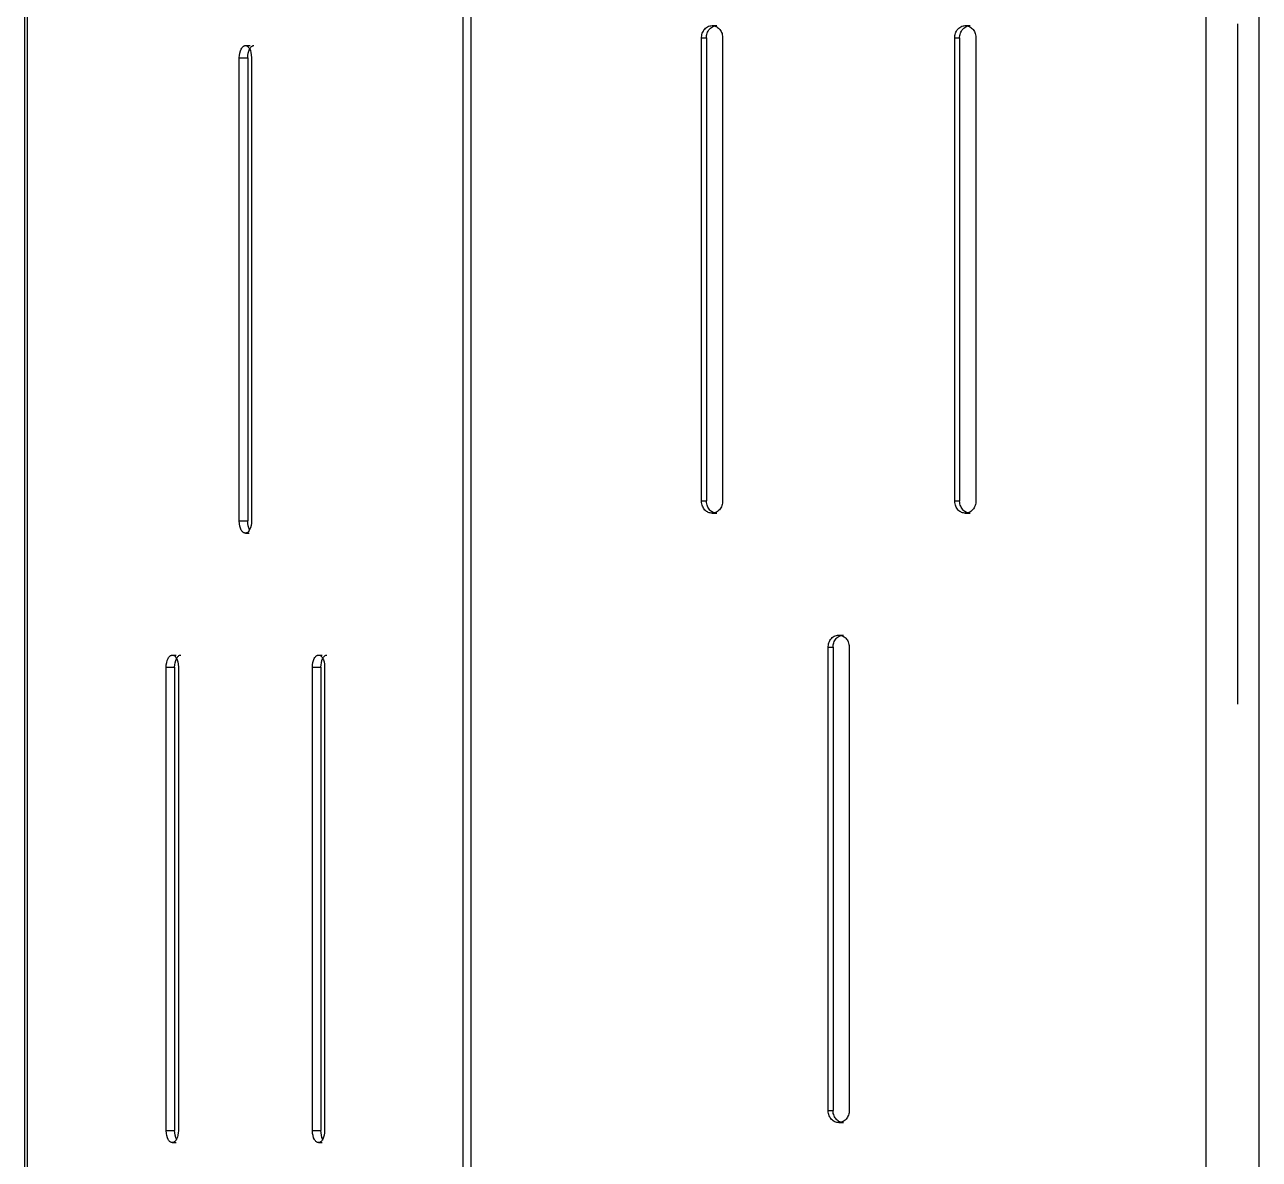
# Model space of a CAD drawing. Header units: millimetres. Extents: x 10366 to 13995, y 24552 to 29685.
# Drawn here: x 12530.9 to 12784.2, y 26584.9 to 26817.6 of the extents above; entities that cross this region are included whole.
import ezdxf

# ---------------------------------------------------------------- set-up
doc = ezdxf.new("R2010")
doc.units = ezdxf.units.MM
doc.header["$LTSCALE"] = 3
doc.layers.add('Default', color=7, linetype='Continuous')

msp = doc.modelspace()

# ---------------------------------------------------------------- linework, layer by layer
at = {"layer": 'Default'}
for p, q in [((12530.92, 26397.16), (12530.92, 27012.67)), ((12531.52, 26397.16), (12531.52, 27012.67)), ((12620.9, 26397.16), (12620.9, 27012.67)), ((12622.55, 26397.16), (12622.55, 27012.67)), ((12773.34, 26397.16), (12773.34, 27012.67)), ((12784.25, 26397.16), (12784.25, 27012.67)), ((12671.96, 26817.42), (12672.96, 26817.42)), ((12723.92, 26817.42), (12724.92, 26817.42)), ((12779.75, 26817.79), (12779.75, 26813.95)), ((12669.8, 26719.92), (12669.8, 26814.92)), ((12669.8, 26814.92), (12670.8, 26814.92)), ((12670.8, 26814.92), (12670.8, 26719.92)), ((12674.13, 26814.92), (12674.13, 26719.92)), ((12721.76, 26719.92), (12721.76, 26814.92)), ((12721.76, 26814.92), (12722.76, 26814.92)), ((12722.76, 26814.92), (12722.76, 26719.92)), ((12726.09, 26814.92), (12726.09, 26719.92)), ((12576.21, 26813.32), (12577.2, 26813.32)), ((12779.75, 26813.95), (12779.75, 26812.99)), ((12779.75, 26812.99), (12779.75, 26809.47)), ((12574.96, 26715.82), (12574.96, 26810.82)), ((12574.96, 26810.82), (12576.69, 26810.82)), ((12576.69, 26810.82), (12576.69, 26715.82)), ((12577.46, 26810.82), (12577.46, 26715.82)), ((12779.75, 26809.47), (12779.75, 26808.51)), ((12779.75, 26808.51), (12779.75, 26804.99)), ((12779.75, 26804.99), (12779.75, 26804.03)), ((12779.75, 26804.03), (12779.75, 26802.75)), ((12779.75, 26802.75), (12779.75, 26801.79)), ((12779.75, 26801.79), (12779.75, 26797.63)), ((12779.75, 26797.63), (12779.75, 26796.35)), ((12779.75, 26796.35), (12779.75, 26795.39)), ((12779.75, 26795.39), (12779.75, 26794.11)), ((12779.75, 26794.11), (12779.75, 26789.63)), ((12779.75, 26789.63), (12779.75, 26787.39)), ((12779.75, 26787.39), (12779.75, 26784.51)), ((12779.75, 26784.51), (12779.75, 26783.55)), ((12779.75, 26783.55), (12779.75, 26780.67)), ((12779.75, 26780.67), (12779.75, 26779.07)), ((12779.75, 26779.07), (12779.75, 26776.19)), ((12779.75, 26776.19), (12779.75, 26773.31)), ((12779.75, 26773.31), (12779.75, 26772.35)), ((12779.75, 26772.35), (12779.75, 26766.27)), ((12779.75, 26766.27), (12779.75, 26764.03)), ((12779.75, 26764.03), (12779.75, 26756.03)), ((12779.75, 26756.03), (12779.75, 26755.07)), ((12779.75, 26755.07), (12779.75, 26702.59)), ((12669.8, 26719.92), (12670.8, 26719.92)), ((12721.76, 26719.92), (12722.76, 26719.92)), ((12574.96, 26715.82), (12576.69, 26715.82)), ((12671.96, 26717.42), (12672.96, 26717.42)), ((12723.92, 26717.42), (12724.92, 26717.42)), ((12576.21, 26713.32), (12576.99, 26713.32)), ((12779.75, 26702.59), (12779.75, 26700.03)), ((12779.75, 26700.03), (12779.75, 26694.27)), ((12779.75, 26694.27), (12779.75, 26688.51)), ((12697.94, 26692.42), (12698.94, 26692.42)), ((12561.21, 26688.32), (12561.99, 26688.32)), ((12591.21, 26688.32), (12591.98, 26688.32)), ((12695.78, 26594.92), (12695.78, 26689.92)), ((12695.78, 26689.92), (12696.78, 26689.92)), ((12696.78, 26689.92), (12696.78, 26594.92)), ((12700.11, 26689.92), (12700.11, 26594.92)), ((12779.75, 26688.51), (12779.75, 26683.39)), ((12559.96, 26590.82), (12559.96, 26685.82)), ((12559.96, 26685.82), (12561.69, 26685.82)), ((12561.69, 26685.82), (12561.69, 26590.82)), ((12562.46, 26685.82), (12562.46, 26590.82)), ((12589.96, 26590.82), (12589.96, 26685.82)), ((12589.96, 26685.82), (12591.69, 26685.82)), ((12591.69, 26685.82), (12591.69, 26590.82)), ((12592.46, 26685.82), (12592.46, 26590.82)), ((12779.75, 26683.39), (12779.75, 26680.19)), ((12779.75, 26680.19), (12779.75, 26678.27)), ((12695.78, 26594.92), (12696.78, 26594.92)), ((12697.94, 26592.42), (12698.94, 26592.42)), ((12559.96, 26590.82), (12561.69, 26590.82)), ((12589.96, 26590.82), (12591.69, 26590.82)), ((12561.21, 26588.32), (12561.99, 26588.32)), ((12591.21, 26588.32), (12591.98, 26588.32))]:
    msp.add_line(p, q, dxfattribs=at)
for points in [[(12669.8, 26814.92, 0), (12669.8, 26814.98, 0), (12669.84, 26815.4, 0), (12669.89, 26815.63, 0), (12669.96, 26815.86, 0), (12670.05, 26816.09, 0), (12670.17, 26816.31, 0), (12670.3, 26816.52, 0), (12670.46, 26816.72, 0), (12670.63, 26816.89, 0), (12670.83, 26817.05, 0), (12671.04, 26817.18, 0), (12671.25, 26817.28, 0), (12671.48, 26817.36, 0), (12671.72, 26817.4, 0), (12671.96, 26817.42, 0)], [(12670.8, 26814.92, 0), (12670.8, 26814.98, 0), (12670.84, 26815.4, 0), (12670.89, 26815.63, 0), (12670.96, 26815.86, 0), (12671.05, 26816.09, 0), (12671.17, 26816.31, 0), (12671.3, 26816.52, 0), (12671.46, 26816.72, 0), (12671.63, 26816.89, 0), (12671.83, 26817.05, 0), (12672.04, 26817.18, 0), (12672.25, 26817.28, 0), (12672.48, 26817.36, 0), (12672.72, 26817.4, 0), (12672.96, 26817.42, 0)], [(12671.96, 26817.42, 0), (12672.16, 26817.41, 0), (12672.35, 26817.38, 0), (12672.54, 26817.33, 0), (12672.74, 26817.25, 0), (12672.92, 26817.16, 0), (12673.09, 26817.05, 0), (12673.26, 26816.92, 0), (12673.42, 26816.77, 0), (12673.57, 26816.6, 0), (12673.7, 26816.41, 0), (12673.82, 26816.21, 0), (12673.92, 26816, 0), (12674, 26815.77, 0), (12674.06, 26815.52, 0), (12674.11, 26815.25, 0), (12674.13, 26814.92, 0)], [(12721.76, 26814.92, 0), (12721.76, 26814.98, 0), (12721.8, 26815.4, 0), (12721.85, 26815.63, 0), (12721.92, 26815.86, 0), (12722.01, 26816.09, 0), (12722.13, 26816.31, 0), (12722.26, 26816.52, 0), (12722.42, 26816.72, 0), (12722.6, 26816.89, 0), (12722.79, 26817.05, 0), (12723, 26817.18, 0), (12723.22, 26817.28, 0), (12723.45, 26817.36, 0), (12723.68, 26817.4, 0), (12723.92, 26817.42, 0)], [(12722.76, 26814.92, 0), (12722.76, 26814.98, 0), (12722.8, 26815.4, 0), (12722.85, 26815.63, 0), (12722.92, 26815.86, 0), (12723.01, 26816.09, 0), (12723.13, 26816.31, 0), (12723.26, 26816.52, 0), (12723.42, 26816.72, 0), (12723.6, 26816.89, 0), (12723.79, 26817.05, 0), (12724, 26817.18, 0), (12724.22, 26817.28, 0), (12724.45, 26817.36, 0), (12724.68, 26817.4, 0), (12724.92, 26817.42, 0)], [(12723.92, 26817.42, 0), (12724.12, 26817.41, 0), (12724.31, 26817.38, 0), (12724.51, 26817.33, 0), (12724.7, 26817.25, 0), (12724.88, 26817.16, 0), (12725.06, 26817.05, 0), (12725.22, 26816.92, 0), (12725.38, 26816.77, 0), (12725.53, 26816.6, 0), (12725.66, 26816.41, 0), (12725.78, 26816.21, 0), (12725.88, 26816, 0), (12725.96, 26815.77, 0), (12726.02, 26815.52, 0), (12726.07, 26815.25, 0), (12726.09, 26814.92, 0)], [(12574.96, 26810.82, 0), (12574.96, 26810.89, 0), (12574.98, 26811.3, 0), (12575.05, 26811.77, 0), (12575.18, 26812.22, 0), (12575.34, 26812.62, 0), (12575.45, 26812.8, 0), (12575.56, 26812.95, 0), (12575.68, 26813.08, 0), (12575.8, 26813.19, 0), (12575.87, 26813.23, 0), (12575.94, 26813.26, 0), (12576, 26813.29, 0), (12576.07, 26813.31, 0), (12576.14, 26813.32, 0), (12576.21, 26813.32, 0)], [(12576.21, 26813.32, 0), (12576.27, 26813.32, 0), (12576.32, 26813.31, 0), (12576.44, 26813.28, 0), (12576.55, 26813.23, 0), (12576.66, 26813.16, 0), (12576.76, 26813.07, 0), (12576.87, 26812.95, 0), (12576.96, 26812.82, 0), (12577.05, 26812.67, 0), (12577.22, 26812.31, 0), (12577.34, 26811.9, 0), (12577.42, 26811.43, 0), (12577.46, 26810.82, 0)], [(12576.69, 26810.82, 0), (12576.72, 26811.31, 0), (12576.79, 26811.76, 0), (12576.9, 26812.19, 0), (12577.05, 26812.57, 0), (12577.14, 26812.73, 0), (12577.24, 26812.88, 0), (12577.34, 26813.01, 0), (12577.45, 26813.12, 0), (12577.57, 26813.21, 0), (12577.69, 26813.27, 0), (12577.75, 26813.29, 0), (12577.82, 26813.31, 0), (12577.88, 26813.32, 0), (12577.94, 26813.32, 0)], [(12671.96, 26717.42, 0), (12671.77, 26717.43, 0), (12671.57, 26717.46, 0), (12671.38, 26717.51, 0), (12671.19, 26717.58, 0), (12671.01, 26717.68, 0), (12670.83, 26717.79, 0), (12670.66, 26717.92, 0), (12670.5, 26718.07, 0), (12670.36, 26718.24, 0), (12670.22, 26718.43, 0), (12670.11, 26718.63, 0), (12670.01, 26718.84, 0), (12669.93, 26719.07, 0), (12669.86, 26719.31, 0), (12669.82, 26719.58, 0), (12669.8, 26719.92, 0)], [(12672.96, 26717.42, 0), (12672.77, 26717.43, 0), (12672.57, 26717.46, 0), (12672.38, 26717.51, 0), (12672.19, 26717.58, 0), (12672.01, 26717.68, 0), (12671.83, 26717.79, 0), (12671.66, 26717.92, 0), (12671.5, 26718.07, 0), (12671.36, 26718.24, 0), (12671.22, 26718.43, 0), (12671.11, 26718.63, 0), (12671.01, 26718.84, 0), (12670.93, 26719.07, 0), (12670.86, 26719.31, 0), (12670.82, 26719.58, 0), (12670.8, 26719.92, 0)], [(12674.13, 26719.92, 0), (12674.13, 26719.86, 0), (12674.09, 26719.44, 0), (12674.04, 26719.21, 0), (12673.97, 26718.98, 0), (12673.87, 26718.74, 0), (12673.76, 26718.52, 0), (12673.62, 26718.31, 0), (12673.47, 26718.12, 0), (12673.29, 26717.94, 0), (12673.1, 26717.79, 0), (12672.89, 26717.66, 0), (12672.67, 26717.56, 0), (12672.44, 26717.48, 0), (12672.2, 26717.43, 0), (12671.96, 26717.42, 0)], [(12723.92, 26717.42, 0), (12723.73, 26717.43, 0), (12723.53, 26717.46, 0), (12723.34, 26717.51, 0), (12723.15, 26717.58, 0), (12722.97, 26717.68, 0), (12722.79, 26717.79, 0), (12722.62, 26717.92, 0), (12722.47, 26718.07, 0), (12722.32, 26718.24, 0), (12722.19, 26718.43, 0), (12722.07, 26718.63, 0), (12721.97, 26718.84, 0), (12721.89, 26719.07, 0), (12721.82, 26719.31, 0), (12721.78, 26719.58, 0), (12721.76, 26719.92, 0)], [(12724.92, 26717.42, 0), (12724.73, 26717.43, 0), (12724.53, 26717.46, 0), (12724.34, 26717.51, 0), (12724.15, 26717.58, 0), (12723.97, 26717.68, 0), (12723.79, 26717.79, 0), (12723.62, 26717.92, 0), (12723.47, 26718.07, 0), (12723.32, 26718.24, 0), (12723.19, 26718.43, 0), (12723.07, 26718.63, 0), (12722.97, 26718.84, 0), (12722.89, 26719.07, 0), (12722.82, 26719.31, 0), (12722.78, 26719.58, 0), (12722.76, 26719.92, 0)], [(12726.09, 26719.92, 0), (12726.09, 26719.86, 0), (12726.05, 26719.44, 0), (12726, 26719.21, 0), (12725.93, 26718.98, 0), (12725.84, 26718.74, 0), (12725.72, 26718.52, 0), (12725.58, 26718.31, 0), (12725.43, 26718.12, 0), (12725.25, 26717.94, 0), (12725.06, 26717.79, 0), (12724.85, 26717.66, 0), (12724.63, 26717.56, 0), (12724.4, 26717.48, 0), (12724.16, 26717.43, 0), (12723.92, 26717.42, 0)], [(12576.21, 26713.32, 0), (12576.16, 26713.33, 0), (12576.1, 26713.33, 0), (12575.99, 26713.36, 0), (12575.88, 26713.42, 0), (12575.77, 26713.49, 0), (12575.66, 26713.58, 0), (12575.56, 26713.69, 0), (12575.46, 26713.83, 0), (12575.37, 26713.97, 0), (12575.21, 26714.33, 0), (12575.08, 26714.75, 0), (12575, 26715.22, 0), (12574.96, 26715.82, 0)], [(12577.46, 26715.82, 0), (12577.46, 26715.76, 0), (12577.44, 26715.35, 0), (12577.37, 26714.88, 0), (12577.25, 26714.43, 0), (12577.08, 26714.02, 0), (12576.98, 26713.85, 0), (12576.87, 26713.69, 0), (12576.75, 26713.56, 0), (12576.62, 26713.46, 0), (12576.55, 26713.42, 0), (12576.49, 26713.38, 0), (12576.42, 26713.36, 0), (12576.35, 26713.34, 0), (12576.28, 26713.33, 0), (12576.21, 26713.32, 0)], [(12577.08, 26714.02, 0), (12576.92, 26714.4, 0), (12576.79, 26714.85, 0), (12576.72, 26715.33, 0), (12576.69, 26715.82, 0)], [(12695.78, 26689.92, 0), (12695.78, 26689.98, 0), (12695.82, 26690.4, 0), (12695.87, 26690.63, 0), (12695.94, 26690.86, 0), (12696.03, 26691.09, 0), (12696.15, 26691.31, 0), (12696.28, 26691.52, 0), (12696.44, 26691.72, 0), (12696.61, 26691.89, 0), (12696.81, 26692.05, 0), (12697.02, 26692.18, 0), (12697.24, 26692.28, 0), (12697.47, 26692.36, 0), (12697.7, 26692.4, 0), (12697.94, 26692.42, 0)], [(12696.78, 26689.92, 0), (12696.78, 26689.98, 0), (12696.82, 26690.4, 0), (12696.87, 26690.63, 0), (12696.94, 26690.86, 0), (12697.03, 26691.09, 0), (12697.15, 26691.31, 0), (12697.28, 26691.52, 0), (12697.44, 26691.72, 0), (12697.61, 26691.89, 0), (12697.81, 26692.05, 0), (12698.02, 26692.18, 0), (12698.24, 26692.28, 0), (12698.47, 26692.36, 0), (12698.7, 26692.4, 0), (12698.94, 26692.42, 0)], [(12697.94, 26692.42, 0), (12698.14, 26692.41, 0), (12698.33, 26692.38, 0), (12698.52, 26692.33, 0), (12698.72, 26692.25, 0), (12698.9, 26692.16, 0), (12699.07, 26692.05, 0), (12699.24, 26691.92, 0), (12699.4, 26691.77, 0), (12699.55, 26691.6, 0), (12699.68, 26691.41, 0), (12699.8, 26691.21, 0), (12699.9, 26691, 0), (12699.98, 26690.77, 0), (12700.04, 26690.52, 0), (12700.09, 26690.25, 0), (12700.11, 26689.92, 0)], [(12559.96, 26685.82, 0), (12559.96, 26685.89, 0), (12559.98, 26686.3, 0), (12560.05, 26686.77, 0), (12560.18, 26687.22, 0), (12560.34, 26687.62, 0), (12560.45, 26687.8, 0), (12560.56, 26687.95, 0), (12560.68, 26688.08, 0), (12560.8, 26688.19, 0), (12560.87, 26688.23, 0), (12560.94, 26688.26, 0), (12561, 26688.29, 0), (12561.07, 26688.31, 0), (12561.14, 26688.32, 0), (12561.21, 26688.32, 0)], [(12561.21, 26688.32, 0), (12561.27, 26688.32, 0), (12561.32, 26688.31, 0), (12561.44, 26688.28, 0), (12561.55, 26688.23, 0), (12561.66, 26688.16, 0), (12561.76, 26688.07, 0), (12561.87, 26687.95, 0), (12561.96, 26687.82, 0), (12562.05, 26687.67, 0), (12562.22, 26687.31, 0), (12562.34, 26686.9, 0), (12562.42, 26686.43, 0), (12562.46, 26685.82, 0)], [(12561.69, 26685.82, 0), (12561.72, 26686.31, 0), (12561.79, 26686.76, 0), (12561.9, 26687.19, 0), (12562.05, 26687.57, 0), (12562.14, 26687.73, 0), (12562.24, 26687.88, 0), (12562.34, 26688.01, 0), (12562.45, 26688.12, 0), (12562.57, 26688.21, 0), (12562.69, 26688.27, 0), (12562.75, 26688.29, 0), (12562.82, 26688.31, 0), (12562.88, 26688.32, 0), (12562.94, 26688.32, 0)], [(12589.96, 26685.82, 0), (12589.96, 26685.89, 0), (12589.98, 26686.3, 0), (12590.05, 26686.77, 0), (12590.18, 26687.22, 0), (12590.34, 26687.62, 0), (12590.45, 26687.8, 0), (12590.56, 26687.95, 0), (12590.68, 26688.08, 0), (12590.8, 26688.19, 0), (12590.87, 26688.23, 0), (12590.94, 26688.26, 0), (12591, 26688.29, 0), (12591.07, 26688.31, 0), (12591.14, 26688.32, 0), (12591.21, 26688.32, 0)], [(12591.21, 26688.32, 0), (12591.27, 26688.32, 0), (12591.32, 26688.31, 0), (12591.44, 26688.28, 0), (12591.55, 26688.23, 0), (12591.66, 26688.16, 0), (12591.76, 26688.07, 0), (12591.87, 26687.95, 0), (12591.96, 26687.82, 0), (12592.05, 26687.67, 0), (12592.22, 26687.31, 0), (12592.34, 26686.9, 0), (12592.42, 26686.43, 0), (12592.46, 26685.82, 0)], [(12591.69, 26685.82, 0), (12591.72, 26686.31, 0), (12591.79, 26686.76, 0), (12591.9, 26687.19, 0), (12592.05, 26687.57, 0), (12592.14, 26687.73, 0), (12592.24, 26687.88, 0), (12592.34, 26688.01, 0), (12592.45, 26688.12, 0), (12592.57, 26688.21, 0), (12592.69, 26688.27, 0), (12592.75, 26688.29, 0), (12592.82, 26688.31, 0), (12592.88, 26688.32, 0), (12592.94, 26688.32, 0)], [(12697.94, 26592.42, 0), (12697.75, 26592.43, 0), (12697.55, 26592.46, 0), (12697.36, 26592.51, 0), (12697.17, 26592.58, 0), (12696.99, 26592.68, 0), (12696.81, 26592.79, 0), (12696.64, 26592.92, 0), (12696.49, 26593.07, 0), (12696.34, 26593.24, 0), (12696.2, 26593.43, 0), (12696.09, 26593.63, 0), (12695.99, 26593.84, 0), (12695.91, 26594.07, 0), (12695.84, 26594.31, 0), (12695.8, 26594.58, 0), (12695.78, 26594.92, 0)], [(12698.94, 26592.42, 0), (12698.75, 26592.43, 0), (12698.55, 26592.46, 0), (12698.36, 26592.51, 0), (12698.17, 26592.58, 0), (12697.99, 26592.68, 0), (12697.81, 26592.79, 0), (12697.64, 26592.92, 0), (12697.49, 26593.07, 0), (12697.34, 26593.24, 0), (12697.2, 26593.43, 0), (12697.09, 26593.63, 0), (12696.99, 26593.84, 0), (12696.91, 26594.07, 0), (12696.84, 26594.31, 0), (12696.8, 26594.58, 0), (12696.78, 26594.92, 0)], [(12700.11, 26594.92, 0), (12700.11, 26594.86, 0), (12700.07, 26594.44, 0), (12700.02, 26594.21, 0), (12699.95, 26593.98, 0), (12699.85, 26593.74, 0), (12699.74, 26593.52, 0), (12699.6, 26593.31, 0), (12699.45, 26593.12, 0), (12699.27, 26592.94, 0), (12699.08, 26592.79, 0), (12698.87, 26592.66, 0), (12698.65, 26592.56, 0), (12698.42, 26592.48, 0), (12698.18, 26592.43, 0), (12697.94, 26592.42, 0)], [(12561.21, 26588.32, 0), (12561.16, 26588.33, 0), (12561.1, 26588.33, 0), (12560.99, 26588.36, 0), (12560.88, 26588.42, 0), (12560.77, 26588.49, 0), (12560.66, 26588.58, 0), (12560.56, 26588.69, 0), (12560.46, 26588.83, 0), (12560.37, 26588.97, 0), (12560.21, 26589.33, 0), (12560.08, 26589.75, 0), (12560, 26590.22, 0), (12559.96, 26590.82, 0)], [(12562.46, 26590.82, 0), (12562.46, 26590.76, 0), (12562.44, 26590.35, 0), (12562.37, 26589.88, 0), (12562.25, 26589.43, 0), (12562.08, 26589.02, 0), (12561.98, 26588.85, 0), (12561.87, 26588.69, 0), (12561.75, 26588.56, 0), (12561.62, 26588.46, 0), (12561.55, 26588.42, 0), (12561.49, 26588.38, 0), (12561.42, 26588.36, 0), (12561.35, 26588.34, 0), (12561.28, 26588.33, 0), (12561.21, 26588.32, 0)], [(12562.08, 26589.02, 0), (12561.92, 26589.4, 0), (12561.79, 26589.85, 0), (12561.72, 26590.33, 0), (12561.69, 26590.82, 0)], [(12591.21, 26588.32, 0), (12591.16, 26588.33, 0), (12591.1, 26588.33, 0), (12590.99, 26588.36, 0), (12590.88, 26588.42, 0), (12590.77, 26588.49, 0), (12590.66, 26588.58, 0), (12590.56, 26588.69, 0), (12590.46, 26588.83, 0), (12590.37, 26588.97, 0), (12590.21, 26589.33, 0), (12590.08, 26589.75, 0), (12590, 26590.22, 0), (12589.96, 26590.82, 0)], [(12592.46, 26590.82, 0), (12592.46, 26590.76, 0), (12592.44, 26590.35, 0), (12592.37, 26589.88, 0), (12592.25, 26589.43, 0), (12592.08, 26589.02, 0), (12591.98, 26588.85, 0), (12591.87, 26588.69, 0), (12591.75, 26588.56, 0), (12591.62, 26588.46, 0), (12591.55, 26588.42, 0), (12591.49, 26588.38, 0), (12591.42, 26588.36, 0), (12591.35, 26588.34, 0), (12591.28, 26588.33, 0), (12591.21, 26588.32, 0)], [(12592.08, 26589.02, 0), (12591.92, 26589.4, 0), (12591.79, 26589.85, 0), (12591.72, 26590.33, 0), (12591.69, 26590.82, 0)]]:
    msp.add_polyline3d(points, dxfattribs=at)

doc.saveas('drawing.dxf')
